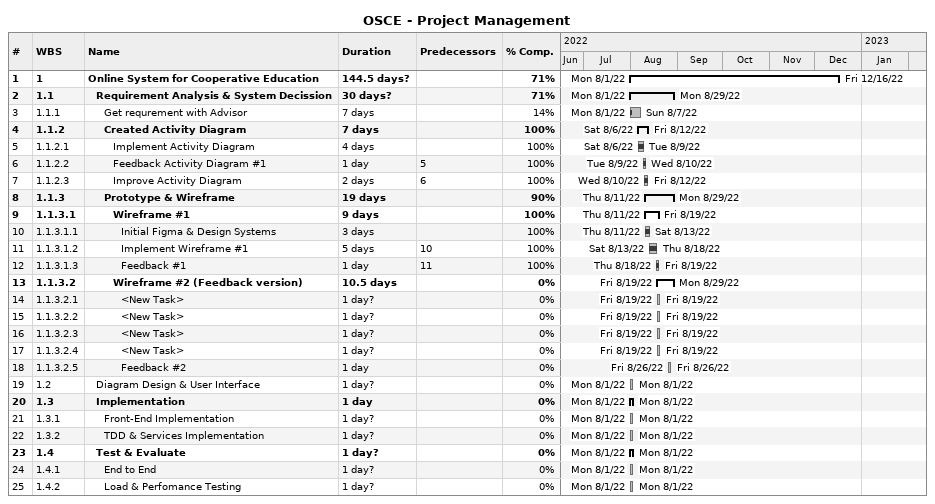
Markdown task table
OSCE - Project Management

| ID | WBS | Task | Duration | Start | Finish | Predecessors | % complete |
|---|---|---|---|---|---|---|---|
| 1 | 1 | **Online System for Cooperative Education** | 144.5d? | 2022-08-01 | 2022-12-16 |  | 71 |
| 2 | 1.1 | **Requirement Analysis & System Decission** | 30d? | 2022-08-01 | 2022-08-29 |  | 71 |
| 3 | 1.1.1 | Get requrement with Advisor | 7d | 2022-08-01 | 2022-08-07 |  | 14 |
| 4 | 1.1.2 | **Created Activity Diagram** | 7d | 2022-08-06 | 2022-08-12 |  | 100 |
| 5 | 1.1.2.1 | Implement Activity Diagram | 4d | 2022-08-06 | 2022-08-09 |  | 100 |
| 6 | 1.1.2.2 | Feedback Activity Diagram #1 | 1d | 2022-08-09 | 2022-08-10 | 5 | 100 |
| 7 | 1.1.2.3 | Improve Activity Diagram | 2d | 2022-08-10 | 2022-08-12 | 6 | 100 |
| 8 | 1.1.3 | **Prototype & Wireframe** | 19d | 2022-08-11 | 2022-08-29 |  | 90 |
| 9 | 1.1.3.1 | **Wireframe #1** | 9d | 2022-08-11 | 2022-08-19 |  | 100 |
| 10 | 1.1.3.1.1 | Initial Figma & Design Systems | 3d | 2022-08-11 | 2022-08-13 |  | 100 |
| 11 | 1.1.3.1.2 | Implement Wireframe #1 | 5d | 2022-08-13 | 2022-08-18 | 10 | 100 |
| 12 | 1.1.3.1.3 | Feedback #1 | 1d | 2022-08-18 | 2022-08-19 | 11 | 100 |
| 13 | 1.1.3.2 | **Wireframe #2 (Feedback version)** | 10.5d | 2022-08-19 | 2022-08-29 |  | 0 |
| 14 | 1.1.3.2.1 | <New Task> | 1d? | 2022-08-19 | 2022-08-19 |  | 0 |
| 15 | 1.1.3.2.2 | <New Task> | 1d? | 2022-08-19 | 2022-08-19 |  | 0 |
| 16 | 1.1.3.2.3 | <New Task> | 1d? | 2022-08-19 | 2022-08-19 |  | 0 |
| 17 | 1.1.3.2.4 | <New Task> | 1d? | 2022-08-19 | 2022-08-19 |  | 0 |
| 18 | 1.1.3.2.5 | Feedback #2 | 1d | 2022-08-26 | 2022-08-26 |  | 0 |
| 19 | 1.2 | Diagram Design & User Interface | 1d? | 2022-08-01 | 2022-08-01 |  | 0 |
| 20 | 1.3 | **Implementation** | 1d | 2022-08-01 | 2022-08-01 |  | 0 |
| 21 | 1.3.1 | Front-End Implementation | 1d? | 2022-08-01 | 2022-08-01 |  | 0 |
| 22 | 1.3.2 | TDD & Services Implementation | 1d? | 2022-08-01 | 2022-08-01 |  | 0 |
| 23 | 1.4 | **Test & Evaluate** | 1d? | 2022-08-01 | 2022-08-01 |  | 0 |
| 24 | 1.4.1 | End to End | 1d? | 2022-08-01 | 2022-08-01 |  | 0 |
| 25 | 1.4.2 | Load & Perfomance Testing | 1d? | 2022-08-01 | 2022-08-01 |  | 0 |
